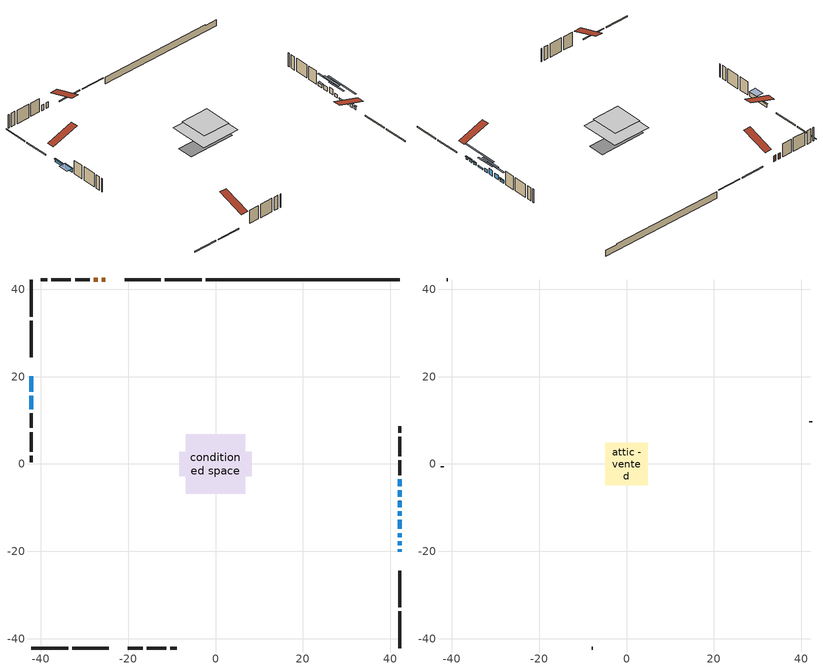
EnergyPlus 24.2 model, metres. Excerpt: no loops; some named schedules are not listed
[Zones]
conditioned space
 floor adiabatic (AdiabaticFloorConstruction): -6.84,-6.84 -6.84,6.84 6.84,6.84 6.84,-6.84 z2.67
 floor foundation (Slab1 construction): -8.29,-2.8 -8.29,2.8 8.29,2.8 8.29,-2.8 z-2.13
 wall outside (RimJoist1 construction): -3.16,42.12 -11.56,42.12 / -42.12,-42.12 -33.72,-42.12 / -42.12,42.12 -42.12,33.72 / 42.12,-42.12 42.12,-33.72 z0.23:0.53
 wall outside (RimJoist2 construction): -12.49,42.12 -20.81,42.12 / -32.79,-42.12 -24.47,-42.12 / -42.12,32.79 -42.12,24.47 / 42.12,-32.79 42.12,-24.47 z0.23:0.53
 wall outside (AdiabaticWallConstruction 1): -25.18,42.12 -26.04,42.12 / -26.97,42.12 -27.84,42.12 z0.23:2.26
 wall outside (AdiabaticWallConstruction): 42.12,-20.1 42.12,-19.49 z0.23:1.2; -42.12,20.1 -42.12,16.54 / 42.12,-11.81 42.12,-10.82 z0.23:1.27; 42.12,-18.56 42.12,-17.64 / 42.12,-5.04 42.12,-3.51 z0.23:1.32; 42.12,-16.72 42.12,-15.8 z0.23:1.15; 42.12,-14.87 42.12,-12.74 z0.23:0.79; -42.12,15.62 -42.12,12.57 / 42.12,-7.54 42.12,-5.96 z0.23:1.78; 42.12,-9.89 42.12,-8.47 z0.23:2.24
 wall outside (Wall1 construction): -28.77,42.12 -32.16,42.12 / -20.1,-42.12 -16.71,-42.12 / -42.12,11.64 -42.12,8.25 / 42.12,-2.58 42.12,0.81 z0.23:5.11
 wall outside (Wall2 construction): -33.09,42.12 -37.6,42.12 / -15.78,-42.12 -11.26,-42.12 / -42.12,7.32 -42.12,2.81 / 42.12,1.74 42.12,6.25 z0.23:5.11
 wall outside (Wall3 construction): -38.53,42.12 -39.97,42.12 / -10.33,-42.12 -8.89,-42.12 / -42.12,1.88 -42.12,0.44 / 42.12,7.18 42.12,8.62 z0.23:5.11
 wall foundation (FoundationWall1 construction): -2.23,42.12,-2.13 -2.23,42.12,0.23 37.68,42.12,0.23 37.68,42.12,-0.04 42.12,42.12,-0.04 42.12,42.12,-2.13
 window (WindowConstruction): 42.12,-20.1 42.12,-19.49 z0.23:1.2
 window (WindowConstruction 6): -42.12,20.1 -42.12,16.54 z0.23:1.27
 window (WindowConstruction 7): 42.12,-18.56 42.12,-17.64 z0.23:1.32
 window (WindowConstruction 8): 42.12,-16.71 42.12,-15.8 z0.23:1.14
 window (WindowConstruction 9): 42.12,-14.87 42.12,-12.74 z0.23:0.79
 window (WindowConstruction 1): -42.12,15.62 -42.12,12.57 z0.23:1.78
 window (WindowConstruction 2): 42.12,-11.81 42.12,-10.82 z0.23:1.27
 window (WindowConstruction 3): 42.12,-9.89 42.12,-8.47 z0.23:2.24
 window (WindowConstruction 4): 42.12,-7.54 42.12,-5.97 z0.23:1.78
 window (WindowConstruction 5): 42.12,-5.04 42.12,-3.51 z0.23:1.32
 door (Door): -25.18,42.12 -26.04,42.12 z0.23:2.26
 door (Door 1): -26.97,42.12 -27.84,42.12 z0.23:2.26
 ceiling adiabatic (AdiabaticFloorConstruction): 6.84,-6.84 6.84,6.84 -6.84,6.84 -6.84,-6.84 z2.67
attic - vented
 floor to conditioned space (Floor1 construction Reversed): -4.9,-4.9 -4.9,4.9 4.9,4.9 4.9,-4.9 z5.11
 wall outside (Wall4 construction): -40.9,42.12 -41.19,42.12 / -7.96,-42.12 -7.67,-42.12 / -42.12,-0.49 -42.12,-0.79 / 42.12,9.55 42.12,9.84 z0.23:5.11
 roof outside (Roof1 construction): -24.25,42.12,5.11 -24.25,32.57,8.29 -21.73,32.57,8.29 -21.73,42.12,5.11; -21.03,-42.12,5.11 -21.03,-32.57,8.29 -23.54,-32.57,8.29 -23.54,-42.12,5.11; -42.12,21.03,5.11 -32.57,21.03,8.29 -32.57,23.54,8.29 -42.12,23.54,5.11; 42.12,-21.03,5.11 32.57,-21.03,8.29 32.57,-23.54,8.29 42.12,-23.54,5.11
shading: 42.12,-19.34 42.12,-20.25 42.53,-20.25 42.53,-19.34 z1.35; -42.12,16.4 -42.12,20.25 -42.53,20.25 -42.53,16.4 z1.42; 42.12,-17.49 42.12,-18.71 42.53,-18.71 42.53,-17.49 z1.47; 42.12,-15.65 42.12,-16.86 42.53,-16.86 42.53,-15.65 z1.29; 42.12,-7.66 42.12,-19.95 42.53,-19.95 42.53,-7.66 z5.87; -42.12,12.42 -42.12,15.77 -44.48,15.77 -44.48,12.42 z1.93; 42.12,-8.13 42.12,-14.5 42.53,-14.5 42.53,-8.13 z3.96; 42.12,-5.78 42.12,-12.58 42.53,-12.58 42.53,-5.78 z4.93; 42.12,-3.27 42.12,-10.23 42.53,-10.23 42.53,-3.27 z4.47; 42.12,-3.36 42.12,-5.19 42.53,-5.19 42.53,-3.36 z1.47
[Building]
Building 1: Terrain=Suburbs
[Site:Location]
Toronto City Centre_ON: Latitude {deg}=43.63; Longitude {deg}=-79.39; Time Zone {hr}=-5; Elevation {m}=77; Keep Site Location Information=Yes
[Site:GroundTemperature:Shallow]
5.01852, 3.26908, 3.12898, 3.95918, 7.29196, 10.6092, 13.4851, 15.3069, 15.4617, 13.9799, 11.1774, 7.9619
[Site:WaterMainsTemperature]
Calculation Method=Schedule; Temperature Schedule=mains temperature schedule
[Material] Roughness=Rough; Thermal Absorptance=0.9
Name | Thickness {m} | Conductivity {W/m-K} | Density {kg/m3} | Specific Heat {J/kg-K} | Solar Absorptance | Visible Absorptance
asphalt or fiberglass shingles | 0.00635 | 0.162714 | 1121.4 | 1465.45 | 0.4 | 0.4
ceiling loosefill ins | 0.169333 | 0.0480833 | 16.02 | 1046.75 | 0.7 | 0.7
ceiling stud and cavity | 0.1397 | 0.136084 | 65.682 | 1177.47 | 0.7 | 0.7
concrete 4.0 in. | 0.1016 | 1.803125 | 2242.8 | 837.4 | 0.7 | 0.7
concrete 8.0 in. | 0.2032 | 1.803125 | 2242.8 | 837.4 | 0.7 | 0.7
door material | 0.04445 | 0.053851 | 512.64 | 1214.23 | 0.7 | 0.7
door material 1 | 0.04445 | 0.0639163 | 512.64 | 1214.23 | 0.7 | 0.7
exterior vertical ins | 0.0304294 | 0.029427 | 32.04 | 1214.23 | 0.7 | 0.7
floor covering | 0.0127 | 0.0433444 | 54.468 | 1339.84 | 0.6 | 0.6
floor rigid ins; wall rigid ins | 0.512978 | 0.029427 | 32.04 | 1214.23 | 0.7 | 0.7
floor stud and cavity | 0.1397 | 1.75129 | 37.0049 | 1207.88 | 0.7 | 0.7
furniture material conditioned space 1 | 0.1524 | 0.115458 | 640.8 | 1214.23 | 0.6 | 0.6
gypsum board | 0.0127 | 0.160291 | 801 | 837.4 | 0.6 | 0.6
gypsum board 1 | 0.0127 | 0.160291 | 801 | 837.4 | 0.7 | 0.7
osb sheathing 0.5 in. | 0.0127 | 0.115458 | 512.64 | 1214.23 | 0.7 | 0.7
osb sheathing 0.75 in. | 0.01905 | 0.115458 | 512.64 | 1214.23 | 0.7 | 0.7
osb sheathing 2.0 in. | 0.0508 | 0.115458 | 512.64 | 1214.23 | 0.7 | 0.7
rim joist stud and cavity | 0.0508 | 0.0451784 | 125.044 | 1163.47 | 0.6 | 0.6
rim joist stud and cavity 1 | 0.0508 | 0.0379815 | 125.044 | 1163.47 | 0.6 | 0.6
wall stud and cavity | 0.1397 | 0.0819611 | 139.0536 | 1170.24 | 0.7 | 0.7
wall stud and cavity 1 | 0.1397 | 0.0816238 | 139.0536 | 1170.24 | 0.7 | 0.7
wall stud and cavity 2 | 0.1397 | 0.0867086 | 139.0536 | 1170.24 | 0.7 | 0.7
wall stud and cavity 3 | 0.0889 | 6.9971 | 50.32683 | 1063.81 | 0.6 | 0.6
wall stud and cavity 4 | 0.0889 | 0.380278 | 52.3479 | 1209.89 | 0.7 | 0.7
wall stud and cavity 5 | 0.0889 | 0.391764 | 83.0341 | 1211.67 | 0.7 | 0.7
wood siding | 0.0254 | 0.102417 | 544.68 | 1172.36 | 0.4 | 0.4
wood siding 1 | 0.00254 | 0.102417 | 544.68 | 1172.36 | 0.4 | 0.4
wood siding 2; wood siding 3; wood siding 4 | 0.0254 | 0.102417 | 544.68 | 1172.36 | 0.7 | 0.7
[WindowMaterial:SimpleGlazingSystem]
Name | U-Factor {W/m2-K} | Solar Heat Gain Coefficient
WindowMaterial | 2.73509 | 0.44
WindowMaterial 1 | 3.304596 | 0.65
WindowMaterial 2 | 2.55283 | 0.54
WindowMaterial 3 | 2.495481 | 0.58
WindowMaterial 4 | 2.44835 | 0.59
WindowMaterial 5 | 3.30119 | 0.67
WindowMaterial 6 | 3.30573 | 0.63
WindowMaterial 7 | 3.30346 | 0.65
WindowMaterial 8 | 3.304596 | 0.64
WindowMaterial 9 | 4.42259 | 0.64
[Construction]
AdiabaticFloorConstruction: floor stud and cavity, floor rigid ins, osb sheathing 0.75 in., floor covering
AdiabaticWallConstruction: wood siding 3, wall rigid ins, wall stud and cavity 4, gypsum board
AdiabaticWallConstruction 1: wood siding 4, wall rigid ins, wall stud and cavity 4, gypsum board
Door: door material
Door 1: door material 1
Floor1 construction Reversed: gypsum board, ceiling stud and cavity, ceiling loosefill ins
FoundationWall1 construction: concrete 8.0 in., gypsum board 1
furniture construction conditioned space 1: furniture material conditioned space 1
PartitionWallConstruction: gypsum board, wall stud and cavity 5, gypsum board
RimJoist1 construction: wood siding 2, osb sheathing 2.0 in., rim joist stud and cavity
RimJoist2 construction: wood siding 2, osb sheathing 2.0 in., rim joist stud and cavity 1
Roof1 construction: asphalt or fiberglass shingles
Slab1 construction: concrete 4.0 in.
Wall1 construction: wood siding, osb sheathing 0.5 in., wall stud and cavity, gypsum board
Wall2 construction: wood siding, osb sheathing 0.5 in., wall stud and cavity 1, gypsum board
Wall3 construction: wood siding, osb sheathing 0.5 in., wall stud and cavity 2, gypsum board
Wall4 construction: wood siding 1, wall stud and cavity 3
WindowConstruction: WindowMaterial
WindowConstruction 1: WindowMaterial 1
WindowConstruction 2: WindowMaterial 2
WindowConstruction 3: WindowMaterial 3
WindowConstruction 4: WindowMaterial 4
WindowConstruction 5: WindowMaterial 5
WindowConstruction 6: WindowMaterial 6
WindowConstruction 7: WindowMaterial 7
WindowConstruction 8: WindowMaterial 8
WindowConstruction 9: WindowMaterial 9
[Zone] Multiplier=1; Part of Total Floor Area=Yes
Name | Volume {m3}
attic - vented | 49.7292
conditioned space | 675.1
[Space]
Name | Zone | Volume {m3}
attic - vented 1 | attic - vented | 49.7292
conditioned space 1 | conditioned space | 675.1
[ZoneInfiltration:EffectiveLeakageArea]
infil attic - vented 1: Zone or Space=attic - vented 1; Schedule=Always On Discrete; Effective Air Leakage Area {cm2}=4050.53; Stack Coefficient=0.000560561; Wind Coefficient=1.59967e-05
[ZoneMixing]
whole house fan mix: Zone or Space=attic - vented; Schedule=Always On Continuous; Design Flow Rate Calculation Method=Flow/Zone; Design Flow Rate {m3/s}=0; Source Zone or Space=conditioned space
[SurfaceProperty:ExposedFoundationPerimeter]
Slab1: Exposed Perimeter Calculation Method=TotalExposedPerimeter; Total Exposed Perimeter {m}=44.349
[InternalMass] Zone or ZoneList=conditioned space; Space or SpaceList=conditioned space 1
Name | Construction | Surface Area {m2}
furniture mass conditioned space 1 | furniture construction conditioned space 1 | 111.9
partition wall mass | PartitionWallConstruction | 279.75
[Lights]
interior lighting: Zone or ZoneList or Space or SpaceList=conditioned space 1; Schedule=interior lighting schedule; Design Level Calculation Method=LightingLevel; Lighting Level {W}=343.2; Return Air Fraction=0; Fraction Radiant=0.6; Fraction Visible=0.2; Fraction Replaceable=1
[People]
occupants: Zone or ZoneList or Space or SpaceList=conditioned space 1; Number of People Schedule=occupants schedule; Number of People Calculation Method=People; Number of People=3; Fraction Radiant=0.314171; Sensible Heat Fraction=0.56303; Activity Level Schedule=occupants activity schedule; Carbon Dioxide Generation Rate {m3/s-W}=0; Enable ASHRAE 55 Comfort Warnings=No; Mean Radiant Temperature Calculation Type=EnclosureAveraged
[ElectricEquipment] Zone or ZoneList or Space or SpaceList=conditioned space 1; Design Level Calculation Method=EquipmentLevel
Name | Schedule | Design Level {W} | Fraction Latent | Fraction Radiant | Fraction Lost
clothes dryer | clothes dryer schedule | 140.772 | 0.015 | 0.081 | 0.85
clothes washer | clothes washer schedule | 32.1985 | 0.03 | 0.162 | 0.7
cooking range | cooking range schedule | 215.147 | 0.08 | 0.432 | 0.2
dishwasher | dishwasher schedule | 66.8632 | 0.3 | 0.18 | 0.4
fridge | fridge schedule | 72.9452 | 0 | 0.6 | 0
mech vent bath fan 0 | mech vent bath fan 0 schedule | 50.2 | 0 | 0 | 1
mech vent house fan | mech vent house fan schedule | 0 | 0 | 0 | 1
mech vent house fan cfis | mech vent house fan cfis schedule | 0 | 0 | 0 | 0
mech vent range fan 0 | mech vent range fan 0 schedule | 57 | 0 | 0 | 1
misc plug loads | misc plug loads schedule | 494.7 | 0.045 | 0.513 | 0.1
whole house fan | Always On Discrete | 0 | 0 | 0 | 1
[OtherEquipment] Zone or ZoneList or Space or SpaceList=conditioned space 1; Design Level Calculation Method=EquipmentLevel
Name | Fuel Type | Schedule | Design Level {W} | Fraction Latent | Fraction Radiant | Fraction Lost
clothes dryer 1 | Electricity | clothes dryer schedule | 0 | 0.015 | 0.081 | 0.85
cooking range 1 | Electricity | cooking range schedule | 0 | 0.08 | 0.432 | 0.2
general water use latent | None | general water use schedule | 62.594 | 1 | 0 | 0
general water use sensible | None | general water use schedule | -61.6891 | 0 | 0.6 | 0
mech vent house fan latent load | None | Always On Discrete | 0 | 1 | 0 | 0
mech vent house fan sensible load | None | Always On Discrete | 0 | 0 | 0 | 0
water heater energy adjustment1 | NaturalGas | Always On Discrete | 0.01 | 0 | 0 | 1
[ZoneInfiltration:DesignFlowRate] Zone or ZoneList or Space or SpaceList=conditioned space 1; Schedule=Always On Discrete; Design Flow Rate Calculation Method=Flow/Zone; Design Flow Rate {m3/s}=0
infil flow; natural vent flow; whole house fan flow
[AvailabilityManager:Scheduled]
central ac and furnace airloop Availability Manager: Schedule=Always On Discrete
[Foundation:Kiva]
Foundation Kiva 1: Initial Indoor Air Temperature {C}=18; Wall Height Above Grade {m}=0.230002; Wall Depth Below Slab {m}=0.2032; Custom Block Material Name 1=exterior vertical ins; Custom Block Depth 1 {m}=2.36001; Custom Block X Position 1 {m}=0.2159; Custom Block Z Position 1 {m}=0
[Foundation:Kiva:Settings]
Soil Conductivity {W/m-K}=0.849921; Soil Density {kg/m3}=1842.3; Soil Specific Heat {J/kg-K}=418.7; Ground Solar Absorptivity=0.9; Ground Thermal Absorptivity=0.9; Ground Surface Roughness {m}=0.03; Far-Field Width {m}=40; Deep-Ground Boundary Condition=ZeroFlux; Deep-Ground Depth {m}=40; Minimum Cell Dimension {m}=0.2; Maximum Cell Growth Coefficient=3; Simulation Timestep=Timestep
[Exterior:Lights]
exterior lighting: Schedule=exterior lighting schedule; Design Level {W}=75.6
[EnergyManagementSystem:GlobalVariable]
central_ac_and_furnace_airloop_Fan_RTF
infil_program_Qfan
infil_program_Qinf
natural_vent_program_Qnv
natural_vent_program_Qwhf
[EnergyManagementSystem:Sensor]
Name | Output:Variable or Output:Meter Index Key | Output:Variable or Output:Meter
airflow_gain | infil flow | Infiltration Sensible Heat Gain Energy
airflow_gain_1 | natural vent flow | Infiltration Sensible Heat Gain Energy
airflow_gain_2 | whole house fan flow | Infiltration Sensible Heat Gain Energy
airflow_loss | infil flow | Infiltration Sensible Heat Loss Energy
airflow_loss_1 | natural vent flow | Infiltration Sensible Heat Loss Energy
airflow_loss_2 | whole house fan flow | Infiltration Sensible Heat Loss Energy
clg_load_cond |  | Cooling:EnergyTransfer:Zone:CONDITIONED SPACE
clg_sp_s; clg_sp_s_1 | cooling setpoint | Schedule Value
clothes_dryer_exhaust_0_sch_s | clothes dryer exhaust 0 schedule | Schedule Value
cool_season | cooling season schedule | Schedule Value
htg_load_cond |  | Heating:EnergyTransfer:Zone:CONDITIONED SPACE
htg_sp_s; htg_sp_s_1 | heating setpoint | Schedule Value
ig_ee_conv | clothes dryer | Electric Equipment Convective Heating Energy
ig_ee_conv_2 | cooking range | Electric Equipment Convective Heating Energy
ig_ee_conv_4 | fridge | Electric Equipment Convective Heating Energy
ig_ee_conv_5 | misc plug loads | Electric Equipment Convective Heating Energy
ig_ee_conv_6 | whole house fan | Electric Equipment Convective Heating Energy
ig_ee_rad | clothes dryer | Electric Equipment Radiant Heating Energy
ig_ee_rad_2 | cooking range | Electric Equipment Radiant Heating Energy
ig_ee_rad_4 | fridge | Electric Equipment Radiant Heating Energy
ig_ee_rad_5 | misc plug loads | Electric Equipment Radiant Heating Energy
ig_ee_rad_6 | whole house fan | Electric Equipment Radiant Heating Energy
ig_lgt_conv | interior lighting | Lights Convective Heating Energy
ig_lgt_rad | interior lighting | Lights Radiant Heating Energy
ig_lgt_vis | interior lighting | Lights Visible Radiation Heating Energy
ig_oe_conv | clothes dryer 1 | Other Equipment Convective Heating Energy
ig_oe_conv_1 | cooking range 1 | Other Equipment Convective Heating Energy
ig_oe_conv_2 | general water use latent | Other Equipment Convective Heating Energy
ig_oe_conv_3 | general water use sensible | Other Equipment Convective Heating Energy
ig_oe_conv_4 | water heater energy adjustment1 | Other Equipment Convective Heating Energy
ig_oe_rad | clothes dryer 1 | Other Equipment Radiant Heating Energy
ig_oe_rad_1 | cooking range 1 | Other Equipment Radiant Heating Energy
ig_oe_rad_2 | general water use latent | Other Equipment Radiant Heating Energy
ig_oe_rad_3 | general water use sensible | Other Equipment Radiant Heating Energy
ig_oe_rad_4 | water heater energy adjustment1 | Other Equipment Radiant Heating Energy
ig_ppl_conv | occupants | People Convective Heating Energy
ig_ppl_rad | occupants | People Radiant Heating Energy
im_conv | furniture mass conditioned space 1 | Surface Inside Face Convection Heat Gain Energy
im_conv_1 | partition wall mass | Surface Inside Face Convection Heat Gain Energy
im_ig | furniture mass conditioned space 1 | Surface Inside Face Internal Gains Radiation Heat Gain Energy
im_ig_1 | partition wall mass | Surface Inside Face Internal Gains Radiation Heat Gain Energy
im_lgt | furniture mass conditioned space 1 | Surface Inside Face Lights Radiation Heat Gain Energy
im_lgt_1 | partition wall mass | Surface Inside Face Lights Radiation Heat Gain Energy
im_sol | furniture mass conditioned space 1 | Surface Inside Face Solar Radiation Heat Gain Energy
im_sol_1 | partition wall mass | Surface Inside Face Solar Radiation Heat Gain Energy
im_surf | furniture mass conditioned space 1 | Surface Inside Face Net Surface Thermal Radiation Heat Gain Energy
im_surf_1 | partition wall mass | Surface Inside Face Net Surface Thermal Radiation Heat Gain Energy
mech_vent_bath_fan_0_sch_s | mech vent bath fan 0 schedule | Schedule Value
mech_vent_range_fan_0_sch_s | mech vent range fan 0 schedule | Schedule Value
mv_conv | mech vent bath fan 0 | Electric Equipment Convective Heating Energy
mv_conv_1 | mech vent house fan | Electric Equipment Convective Heating Energy
mv_conv_2 | mech vent house fan cfis | Electric Equipment Convective Heating Energy
mv_conv_3 | mech vent range fan 0 | Electric Equipment Convective Heating Energy
mv_conv_4 | mech vent house fan latent load | Other Equipment Convective Heating Energy
mv_conv_5 | mech vent house fan sensible load | Other Equipment Convective Heating Energy
mv_rad | mech vent bath fan 0 | Electric Equipment Radiant Heating Energy
mv_rad_1 | mech vent house fan | Electric Equipment Radiant Heating Energy
mv_rad_2 | mech vent house fan cfis | Electric Equipment Radiant Heating Energy
mv_rad_3 | mech vent range fan 0 | Electric Equipment Radiant Heating Energy
mv_rad_4 | mech vent house fan latent load | Other Equipment Radiant Heating Energy
mv_rad_5 | mech vent house fan sensible load | Other Equipment Radiant Heating Energy
natural_vent_s | natural vent schedule | Schedule Value
out_pb_s |  | Site Outdoor Air Barometric Pressure
out_wt_s |  | Site Outdoor Air Humidity Ratio
site_vw_s |  | Site Wind Speed
ss_back_out | Window1 | Surface Window Shortwave from Zone Back Out Window Heat Transfer Rate
ss_back_out_1 | Window10 | Surface Window Shortwave from Zone Back Out Window Heat Transfer Rate
ss_back_out_2 | Window15 | Surface Window Shortwave from Zone Back Out Window Heat Transfer Rate
ss_back_out_3 | Window16 | Surface Window Shortwave from Zone Back Out Window Heat Transfer Rate
ss_back_out_4 | Window17 | Surface Window Shortwave from Zone Back Out Window Heat Transfer Rate
ss_back_out_5 | Window2 | Surface Window Shortwave from Zone Back Out Window Heat Transfer Rate
ss_back_out_6 | Window3 | Surface Window Shortwave from Zone Back Out Window Heat Transfer Rate
ss_back_out_7 | Window4 | Surface Window Shortwave from Zone Back Out Window Heat Transfer Rate
ss_back_out_8 | Window5 | Surface Window Shortwave from Zone Back Out Window Heat Transfer Rate
ss_back_out_9 | Window9 | Surface Window Shortwave from Zone Back Out Window Heat Transfer Rate
ss_conv | Door1 | Surface Inside Face Convection Heat Gain Energy
ss_conv_1 | Door2 | Surface Inside Face Convection Heat Gain Energy
ss_conv_10 | Window5 | Surface Inside Face Convection Heat Gain Energy
ss_conv_11 | Window9 | Surface Inside Face Convection Heat Gain Energy
ss_conv_2 | Window1 | Surface Inside Face Convection Heat Gain Energy
ss_conv_3 | Window10 | Surface Inside Face Convection Heat Gain Energy
ss_conv_4 | Window15 | Surface Inside Face Convection Heat Gain Energy
ss_conv_5 | Window16 | Surface Inside Face Convection Heat Gain Energy
ss_conv_6 | Window17 | Surface Inside Face Convection Heat Gain Energy
ss_conv_7 | Window2 | Surface Inside Face Convection Heat Gain Energy
ss_conv_8 | Window3 | Surface Inside Face Convection Heat Gain Energy
ss_conv_9 | Window4 | Surface Inside Face Convection Heat Gain Energy
ss_ig | Door1 | Surface Inside Face Internal Gains Radiation Heat Gain Energy
ss_ig_1 | Door2 | Surface Inside Face Internal Gains Radiation Heat Gain Energy
ss_ig_10 | Window5 | Surface Inside Face Internal Gains Radiation Heat Gain Energy
ss_ig_11 | Window9 | Surface Inside Face Internal Gains Radiation Heat Gain Energy
ss_ig_2 | Window1 | Surface Inside Face Internal Gains Radiation Heat Gain Energy
ss_ig_3 | Window10 | Surface Inside Face Internal Gains Radiation Heat Gain Energy
ss_ig_4 | Window15 | Surface Inside Face Internal Gains Radiation Heat Gain Energy
ss_ig_5 | Window16 | Surface Inside Face Internal Gains Radiation Heat Gain Energy
ss_ig_6 | Window17 | Surface Inside Face Internal Gains Radiation Heat Gain Energy
ss_ig_7 | Window2 | Surface Inside Face Internal Gains Radiation Heat Gain Energy
ss_ig_8 | Window3 | Surface Inside Face Internal Gains Radiation Heat Gain Energy
ss_ig_9 | Window4 | Surface Inside Face Internal Gains Radiation Heat Gain Energy
ss_lgt | Door1 | Surface Inside Face Lights Radiation Heat Gain Energy
ss_lgt_1 | Door2 | Surface Inside Face Lights Radiation Heat Gain Energy
ss_sol | Door1 | Surface Inside Face Solar Radiation Heat Gain Energy
ss_sol_1 | Door2 | Surface Inside Face Solar Radiation Heat Gain Energy
ss_surf | Door1 | Surface Inside Face Net Surface Thermal Radiation Heat Gain Energy
ss_surf_1 | Door2 | Surface Inside Face Net Surface Thermal Radiation Heat Gain Energy
ss_surf_10 | Window5 | Surface Inside Face Net Surface Thermal Radiation Heat Gain Energy
ss_surf_11 | Window9 | Surface Inside Face Net Surface Thermal Radiation Heat Gain Energy
ss_surf_2 | Window1 | Surface Inside Face Net Surface Thermal Radiation Heat Gain Energy
ss_surf_3 | Window10 | Surface Inside Face Net Surface Thermal Radiation Heat Gain Energy
ss_surf_4 | Window15 | Surface Inside Face Net Surface Thermal Radiation Heat Gain Energy
ss_surf_5 | Window16 | Surface Inside Face Net Surface Thermal Radiation Heat Gain Energy
ss_surf_6 | Window17 | Surface Inside Face Net Surface Thermal Radiation Heat Gain Energy
ss_surf_7 | Window2 | Surface Inside Face Net Surface Thermal Radiation Heat Gain Energy
ss_surf_8 | Window3 | Surface Inside Face Net Surface Thermal Radiation Heat Gain Energy
ss_surf_9 | Window4 | Surface Inside Face Net Surface Thermal Radiation Heat Gain Energy
ss_trans_in | Window1 | Surface Window Transmitted Solar Radiation Rate
ss_trans_in_1 | Window10 | Surface Window Transmitted Solar Radiation Rate
ss_trans_in_2 | Window15 | Surface Window Transmitted Solar Radiation Rate
ss_trans_in_3 | Window16 | Surface Window Transmitted Solar Radiation Rate
ss_trans_in_4 | Window17 | Surface Window Transmitted Solar Radiation Rate
ss_trans_in_5 | Window2 | Surface Window Transmitted Solar Radiation Rate
ss_trans_in_6 | Window3 | Surface Window Transmitted Solar Radiation Rate
ss_trans_in_7 | Window4 | Surface Window Transmitted Solar Radiation Rate
ss_trans_in_8 | Window5 | Surface Window Transmitted Solar Radiation Rate
ss_trans_in_9 | Window9 | Surface Window Transmitted Solar Radiation Rate
ss_trans_out | Window1 | Surface Inside Face Initial Transmitted Diffuse Transmitted Out Window Solar Radiation Rate
ss_trans_out_1 | Window10 | Surface Inside Face Initial Transmitted Diffuse Transmitted Out Window Solar Radiation Rate
ss_trans_out_2 | Window15 | Surface Inside Face Initial Transmitted Diffuse Transmitted Out Window Solar Radiation Rate
ss_trans_out_3 | Window16 | Surface Inside Face Initial Transmitted Diffuse Transmitted Out Window Solar Radiation Rate
ss_trans_out_4 | Window17 | Surface Inside Face Initial Transmitted Diffuse Transmitted Out Window Solar Radiation Rate
ss_trans_out_5 | Window2 | Surface Inside Face Initial Transmitted Diffuse Transmitted Out Window Solar Radiation Rate
ss_trans_out_6 | Window3 | Surface Inside Face Initial Transmitted Diffuse Transmitted Out Window Solar Radiation Rate
ss_trans_out_7 | Window4 | Surface Inside Face Initial Transmitted Diffuse Transmitted Out Window Solar Radiation Rate
ss_trans_out_8 | Window5 | Surface Inside Face Initial Transmitted Diffuse Transmitted Out Window Solar Radiation Rate
ss_trans_out_9 | Window9 | Surface Inside Face Initial Transmitted Diffuse Transmitted Out Window Solar Radiation Rate
s_conv | Floor1 | Surface Inside Face Convection Heat Gain Energy
s_conv_1 | FoundationWall1 | Surface Inside Face Convection Heat Gain Energy
s_conv_10 | RimJoist2:270 | Surface Inside Face Convection Heat Gain Energy
s_conv_11 | RimJoist2:90 | Surface Inside Face Convection Heat Gain Energy
s_conv_12 | Slab1 | Surface Inside Face Convection Heat Gain Energy
s_conv_13 | Wall1:0 | Surface Inside Face Convection Heat Gain Energy
s_conv_14 | Wall1:180 | Surface Inside Face Convection Heat Gain Energy
